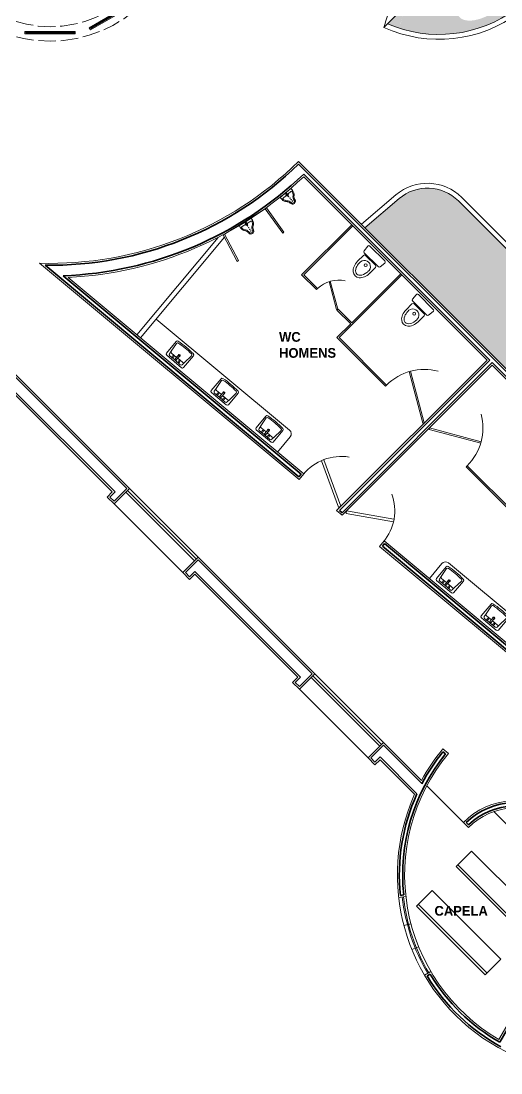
# Model space of a CAD drawing. Header units: millimetres. Extents: x 204 to 540, y 123 to 306.
# Drawn here: x 239.19 to 249.08, y 123.8 to 145.47 of the extents above; entities that cross this region are included whole.
import ezdxf

# ---------------------------------------------------------------- set-up
doc = ezdxf.new("R2010")
doc.units = ezdxf.units.MM
doc.header["$LTSCALE"] = 0.03
doc.linetypes.add('ACAD_ISO02W100', pattern=[15, 12, -3])
for name, color, linetype, lineweight in [('Banquetas', 253, 'Continuous', 0), ('Muebles', 200, 'Continuous', 0), ('mueblessanitarios', 122, 'Continuous', 0), ('Muro carga', 150, 'Continuous', 35), ('Muros', 254, 'Continuous', 0), ('murosdivisorios', 1, 'Continuous', 0), ('Proyeccion Trabes', 7, 'ACAD_ISO02W100', 0), ('Puertas', 22, 'Continuous', 0), ('Ventanas', 121, 'Continuous', 0), ('Áreas verdes', 72, 'Continuous', 0)]:
    doc.layers.add(name, color=color, linetype=linetype, lineweight=lineweight)
doc.styles.get("Standard").update_dxf_attribs({"font": ''})
doc.styles.get('Standard').set_extended_font_data('Copperplate Gothic Bold', bold=True)
pattern_1 = [(50, (0.99555, -2.28306), (0.36436934, -0.03187817), [0.0381, -0.4191]), (355, (0.99555, -2.28306), (-0.07048565, 0.3821133), [0.03048, -0.33528]), (100.451, (1.0259, -2.2857), (0.293885, 0.35023338), [0.03238, -0.35618]), (46.1842, (0.99555, -2.18146), (0.5421581, -0.08408466), [0.05715, -0.62865]), (96.6356, (1.0407, -2.18847), (0.4748085, 0.4948511), [0.04857, -0.53427]), (351.184, (0.99555, -2.18146), (0.4748092, 0.4948502), [0.04572, -0.50292]), (21, (1.04635, -2.20686), (0.30322976, -0.20453104), [0.0381, -0.4191]), (326, (1.04635, -2.20686), (0.12360406, 0.36837593), [0.03048, -0.33528]), (71.4514, (1.0716, -2.2239), (0.426833, 0.1638457), [0.03238, -0.35618]), (37.5, (0.99555, -2.28306), (0.006177207, 0.16911008), [0, -0.331216, 0, -0.34036, 0, -0.33655]), (7.5, (0.99555, -2.28306), (0.13363933, 0.20036115), [0, -0.194056, 0, -0.323596, 0, -0.12827]), (327.5, (0.88226, -2.28306), (0.27118119, -0.01145749), [0, -0.127, 0, -0.39624, 0, -0.52578]), (317.5, (0.83146, -2.28306), (0.29625836, 0.05085298), [0, -0.1651, 0, -0.263144, 0, -0.37338])]

# ---------------------------------------------------------------- blocks, each defined once
blk = doc.blocks.new('A$C66C075E8')
at = {"layer": 'mueblessanitarios'}
for p, q in [((0.346, 0.652), (0.652, 0.346)), ((0.09, 0.338), (0.212, 0.46)), ((0.301, 0.649), (0.226, 0.555)), ((0.515, 0.228), (0.228, 0.515)), ((0.46, 0.255), (0.255, 0.46)), ((0.262, 0.453), (0.276, 0.467)), ((0.453, 0.262), (0.467, 0.276)), ((0.649, 0.301), (0.555, 0.226)), ((0.338, 0.09), (0.46, 0.212))]:
    blk.add_line(p, q, dxfattribs=at)
blk.add_circle((0.258, 0.258), 0.03, dxfattribs=at)
for centre, radius, start, end in [((0.325, 0.631), 0.03, 45, 141.3402), ((0.234, 0.439), 0.03, 45, 135), ((0.249, 0.536), 0.03, 141.3402, 225), ((0.229, 0.229), 0.127, 305.2219, 144.7781), ((0.439, 0.234), 0.03, 315, 45), ((0.536, 0.249), 0.03, 225, 308.6598), ((0.631, 0.325), 0.03, 308.6598, 45)]:
    blk.add_arc(centre, radius, start, end, dxfattribs=at)
blk.add_ellipse((0.214, 0.214), major_axis=(-0.175, -0.175), ratio=0.707131, start_param=4.712389, end_param=7.853982, dxfattribs=at)
blk.add_open_spline([(0.126, 0.303), (0.098, 0.275), (0.077, 0.242), (0.045, 0.162), (0.047, 0.118), (0.077, 0.065), (0.103, 0.05), (0.185, 0.05), (0.239, 0.071), (0.29, 0.114), (0.296, 0.12), (0.303, 0.126)], degree=3, knots=[4.712389, 4.712389, 4.712389, 4.712389, 5.260928, 5.260928, 6.083572, 6.083572, 6.906217, 6.906217, 7.728861, 7.728861, 7.853982, 7.853982, 7.853982, 7.853982], dxfattribs=at)
blk = doc.blocks.new('A$C2AF25908')
at = {"layer": 'mueblessanitarios'}
for p, q in [((0.03, 0.46), (0.343, 0.46)), ((0, 0.03), (0, 0.43)), ((0.03, 0.23), (0.03, 0.372)), ((0.03, 0.088), (0.03, 0.23)), ((0.053, 0.245), (0.157, 0.245)), ((0.057, 0.402), (0.124, 0.409)), ((0.097, 0.245), (0.097, 0.379)), ((0.124, 0.409), (0.318, 0.43)), ((0.157, 0.215), (0.157, 0.245)), ((0.053, 0.215), (0.157, 0.215)), ((0.124, 0.051), (0.057, 0.058)), ((0.097, 0.081), (0.097, 0.215)), ((0.318, 0.03), (0.124, 0.051)), ((0.343, 0), (0.03, 0))]:
    blk.add_line(p, q, dxfattribs=at)
for centre in [(0.063, 0.31), (0.063, 0.15)]:
    blk.add_circle(centre, 0.0175, dxfattribs=at)
for centre, radius, start, end in [((0.03, 0.43), 0.03, 90, 180), ((0.343, 0.43), 0.03, 6.5971, 90), ((-1.386, 0.23), 1.771, 353.4029, 6.5971), ((0.06, 0.372), 0.03, 96.1506, 180), ((0.055, 0.23), 0.0151, 83.6903, 276.3097), ((0.127, 0.379), 0.03, 96.1506, 180), ((0.157, 0.23), 0.0225, 221.8103, 138.1897), ((0.318, 0.4), 0.03, 4.9379, 90), ((-1.65, 0.23), 2.005, 355.0621, 4.9379), ((0.03, 0.03), 0.03, 180, 270), ((0.06, 0.088), 0.03, 180, 263.8494), ((0.127, 0.081), 0.03, 180, 263.8494), ((0.318, 0.06), 0.03, 270, 355.0621), ((0.343, 0.03), 0.03, 270, 353.4029)]:
    blk.add_arc(centre, radius, start, end, dxfattribs=at)
blk = doc.blocks.new('A$C433D01FC')
for p, q in [((0, 0.29), (0, 0)), ((0, 0.29), (0.05, 0.29)), ((0.05, 0.25), (0.05, 0.04)), ((0, 0), (0.05, 0))]:
    blk.add_line(p, q)
for centre, radius in [((0.03, 0.145), 0.015), ((0.03, 0.145), 0.01), ((0.065, 0.16), 0.005), ((0.065, 0.13), 0.005), ((0.081, 0.145), 0.005), ((0.101, 0.145), 0.005), ((0.141, 0.145), 0.005), ((0.181, 0.145), 0.005), ((0.222, 0.145), 0.005)]:
    blk.add_circle(centre, radius)
for centre, radius, start, end in [((0.05, 0.145), 0.145, 39.7441, 90), ((0.09, 0.244), 0.0404, 91.8731, 171.9933), ((0.05, 0.145), 0.125, 39.7441, 86.0832), ((0.237, 0.306), 0.122, 222.2463, 264.1501), ((0.237, 0.307), 0.103, 222.3305, 262.7133), ((0.05, 0.145), 0.145, 270, 320.2559), ((0.09, 0.046), 0.0404, 188.0067, 268.1269), ((0.05, 0.145), 0.125, 273.9168, 320.2559), ((0.237, -0.016), 0.122, 95.8499, 137.7537), ((0.237, -0.017), 0.103, 97.2867, 137.6695), ((0.224, 0.145), 0.06, 270, 90), ((0.224, 0.145), 0.04, 270, 90)]:
    blk.add_arc(centre, radius, start, end)

msp = doc.modelspace()

# ---------------------------------------------------------------- hatches: boundary and pattern name
at = {"layer": 'Áreas verdes', "ltscale": 0.05}
h = msp.add_hatch(dxfattribs=at)
h.set_pattern_fill('AR-CONC,_O', color=256, scale=0.002)
h.set_pattern_definition(pattern_1)
edge = h.paths.add_edge_path()
edge.add_line((254.475, 152.24), (253.671, 152.346))
edge.add_line((253.671, 152.346), (253.098, 151.773))
edge.add_line((253.098, 151.773), (253.004, 151.785))
edge.add_line((253.004, 151.785), (252.969, 151.75))
edge.add_line((252.969, 151.75), (253.743, 151.647))
edge.add_line((253.743, 151.647), (253.734, 151.578))
edge.add_line((253.734, 151.578), (252.906, 151.687))
edge.add_line((252.906, 151.687), (252.297, 151.078))
edge.add_line((252.297, 151.078), (253.081, 150.975))
edge.add_line((253.081, 150.975), (253.061, 150.826))
edge.add_line((253.061, 150.826), (252.257, 150.932))
edge.add_line((252.257, 150.932), (251.684, 150.359))
edge.add_line((251.684, 150.359), (252.374, 150.268))
edge.add_line((252.374, 150.268), (252.358, 150.149))
edge.add_arc((252.607, 149.576), 0.625, -74.1773, 113.4287, ccw=False)
edge.add_ellipse((251.856, 148.914), major_axis=(-0.75, -0.663), ratio=0.823419, start_angle=449.5322, end_angle=496.8934, ccw=False)
edge.add_line((252.396, 148.29), (255.547, 150.988))
edge.add_line((255.547, 150.988), (254.475, 152.24))
h.paths.add_polyline_path([(253.995, 151.381), (253.999, 151.357), (254.013, 151.339), (254.022, 151.308), (254.02, 151.287), (254.027, 151.268), (254.034, 151.262), (254.077, 151.257), (254.034, 151.244), (254.031, 151.233), (254.045, 151.228), (254.091, 151.237), (254.113, 151.217), (254.202, 151.206), (254.22, 151.22), (254.227, 151.209), (254.259, 151.192), (254.277, 151.178), (254.284, 151.136), (254.334, 151.178), (254.324, 151.128), (254.331, 151.114), (254.359, 151.111), (254.399, 151.069), (254.431, 151.047), (254.438, 151), (254.466, 150.964), (254.484, 150.902), (254.481, 150.86), (254.495, 150.821), (254.509, 150.81), (254.595, 150.799), (254.509, 150.774), (254.484, 150.682), (254.481, 150.643), (254.449, 150.601), (254.413, 150.568), (254.406, 150.54), (254.431, 150.504), (254.466, 150.468), (254.42, 150.487), (254.356, 150.493), (254.327, 150.47), (254.306, 150.426), (254.27, 150.426), (254.241, 150.417), (254.22, 150.387), (254.166, 150.373), (254.12, 150.384), (254.07, 150.367), (254.052, 150.334), (254.031, 150.37), (254.016, 150.373), (253.978, 150.362), (253.958, 150.288), (253.955, 150.257), (253.929, 150.224), (253.9, 150.197), (253.895, 150.174), (253.915, 150.145), (253.943, 150.117), (253.906, 150.132), (253.855, 150.137), (253.832, 150.119), (253.815, 150.083), (253.786, 150.083), (253.763, 150.076), (253.746, 150.052), (253.703, 150.041), (253.666, 150.05), (253.626, 150.036), (253.612, 150.01), (253.595, 150.039), (253.56, 150.045), (253.526, 150.041), (253.503, 150.063), (253.466, 150.083), (253.429, 150.061), (253.412, 150.027), (253.412, 150.076), (253.406, 150.117), (253.38, 150.139), (253.357, 150.139), (253.332, 150.168), (253.329, 150.21), (253.303, 150.252), (253.306, 150.281), (253.289, 150.308), (253.303, 150.337), (253.237, 150.355), (253.289, 150.364), (253.295, 150.395), (253.277, 150.435), (253.269, 150.466), (253.329, 150.54), (253.346, 150.567), (253.335, 150.589), (253.349, 150.634), (253.377, 150.631), (253.397, 150.638), (253.437, 150.676), (253.463, 150.698), (253.529, 150.703), (253.546, 150.723), (253.546, 150.779), (253.543, 150.819), (253.56, 150.774), (253.58, 150.734), (253.606, 150.725), (253.643, 150.732), (253.655, 150.721), (253.666, 150.743), (253.584, 150.766), (253.648, 150.777), (253.656, 150.816), (253.634, 150.866), (253.623, 150.905), (253.698, 150.997), (253.72, 151.03), (253.703, 151.063), (253.692, 151.056), (253.681, 151.035), (253.681, 151.066), (253.677, 151.091), (253.661, 151.105), (253.647, 151.105), (253.631, 151.123), (253.629, 151.15), (253.613, 151.176), (253.615, 151.194), (253.604, 151.211), (253.613, 151.229), (253.572, 151.24), (253.604, 151.246), (253.608, 151.265), (253.597, 151.29), (253.592, 151.31), (253.629, 151.356), (253.64, 151.372), (253.633, 151.386), (253.642, 151.414), (253.659, 151.413), (253.672, 151.417), (253.697, 151.441), (253.713, 151.455), (253.754, 151.457), (253.765, 151.47), (253.765, 151.505), (253.763, 151.53), (253.774, 151.502), (253.786, 151.477), (253.802, 151.471), (253.826, 151.476), (253.836, 151.466), (253.881, 151.46), (253.89, 151.467), (253.893, 151.462), (253.918, 151.449), (253.922, 151.425), (253.947, 151.446), (253.942, 151.421), (253.945, 151.414), (253.959, 151.413), (253.979, 151.392)], flags=16)
h.paths.add_polyline_path([(253.815, 151.257), (253.815, 151.248), (253.809, 151.253)], flags=0)
h.paths.add_polyline_path([(254.07, 150.799), (254.07, 150.782), (254.059, 150.791)], flags=0)
h.paths.add_polyline_path([(253.626, 150.382), (253.626, 150.368), (253.617, 150.375)], flags=0)
edge = h.paths.add_edge_path()
edge.add_ellipse((251.856, 148.914), major_axis=(-0.75, -0.663), ratio=0.823419, start_angle=390.4511, end_angle=448.3049, ccw=False)
edge.add_arc((251.106, 148.251), 0.44, 267.4861, 329.7401, ccw=False)
edge.add_ellipse((250.334, 147.436), major_axis=(-0.772, -0.815), ratio=0.36167, start_angle=407.2679, end_angle=494.743, ccw=False)
edge.add_arc((249.562, 146.622), 0.468, -99.5829, 6.9664, ccw=False)
edge.add_ellipse((248.888, 146.089), major_axis=(-0.674, -0.532), ratio=0.455109, start_angle=233.4255, end_angle=486.5745, ccw=False)
edge.add_arc((249.562, 146.622), 0.468, 86.1135, 176.1658, ccw=False)
edge.add_ellipse((250.334, 147.436), major_axis=(-0.772, -0.815), ratio=0.36167, start_angle=225.257, end_angle=312.7321, ccw=False)
edge.add_arc((251.106, 148.251), 0.44, 113.1585, 185.5937, ccw=False)
edge.add_ellipse((251.856, 148.914), major_axis=(-0.75, -0.663), ratio=0.823419, start_angle=326.2466, end_angle=329.5489, ccw=False)
edge.add_line((250.929, 148.706), (250.136, 148.811))
edge.add_line((250.136, 148.811), (249.562, 148.237))
edge.add_line((249.562, 148.237), (250.253, 148.146))
edge.add_line((250.253, 148.146), (250.233, 147.997))
edge.add_line((250.233, 147.997), (249.429, 148.104))
edge.add_line((249.429, 148.104), (248.855, 147.53))
edge.add_line((248.855, 147.53), (249.545, 147.439))
edge.add_line((249.545, 147.439), (249.526, 147.29))
edge.add_line((249.526, 147.29), (248.722, 147.397))
edge.add_line((248.722, 147.397), (248.148, 146.823))
edge.add_line((248.148, 146.823), (248.838, 146.732))
edge.add_line((248.838, 146.732), (248.819, 146.583))
edge.add_line((248.819, 146.583), (248.015, 146.69))
edge.add_line((248.015, 146.69), (247.441, 146.116))
edge.add_line((247.441, 146.116), (248.131, 146.025))
edge.add_line((248.131, 146.025), (248.112, 145.876))
edge.add_line((248.112, 145.876), (247.308, 145.982))
edge.add_line((247.308, 145.982), (247.117, 145.792))
edge.add_arc((239.79, 147.764), 7.587, 341.2273, 344.9343, ccw=False)
edge.add_arc((247.8, 147.855), 2.664, 251.9416, 306.5792)
edge.add_line((249.387, 145.716), (252.38, 148.277))
edge = h.paths.add_edge_path()
edge.add_ellipse((251.856, 148.914), major_axis=(-0.75, -0.663), ratio=0.823419, start_angle=275.481, end_angle=316.6195, ccw=False)
edge.add_line((251.242, 149.465), (250.843, 149.518))
edge.add_line((250.843, 149.518), (250.27, 148.945))
edge.add_line((250.27, 148.945), (250.936, 148.856))
edge = h.paths.add_edge_path()
edge.add_line((252.308, 150.125), (251.55, 150.225))
edge.add_line((251.55, 150.225), (250.977, 149.652))
edge.add_line((250.977, 149.652), (251.391, 149.597))
edge.add_ellipse((251.856, 148.914), major_axis=(-0.75, -0.663), ratio=0.823419, start_angle=223.1066, end_angle=264.0485, ccw=False)
edge.add_arc((252.607, 149.576), 0.625, 118.559, 157.0759, ccw=False)
h.paths.add_polyline_path([(247.117, 145.792), (246.897, 145.572, -0.007053), (246.833, 145.373, 0.014081), (246.974, 145.322, 0.016176)])
h.paths.add_polyline_path([(246.897, 145.572), (246.737, 145.412, 0.009701), (246.833, 145.373, 0.007053)])
h = msp.add_hatch(dxfattribs=at)
h.set_pattern_fill('AR-CONC,_O', color=256, scale=0.002)
h.set_pattern_definition(pattern_1)
h.paths.add_polyline_path([(248.199, 141.763, 0.391688), (246.977, 141.81), (246.276, 141.21), (251.406, 136.08), (252.644, 137.318)])

# ---------------------------------------------------------------- linework, layer by layer
at = {"layer": 'Banquetas'}
for p, q in [((246.205, 141.281), (246.912, 141.886)), ((246.27, 141.205), (246.977, 141.81)), ((248.199, 141.763), (252.644, 137.318)), ((248.269, 141.833), (254.199, 135.904)), ((241.978, 139.329), (244.722, 137.042)), ((247.998, 134.307), (250.394, 132.31)), ((248.928, 129.186), (250.697, 127.417))]:
    msp.add_line(p, q, dxfattribs=at)
at = {"layer": 'Banquetas', "ltscale": 0.05}
for p, q in [((244.735, 136.901), (244.477, 136.591)), ((247.858, 134.294), (247.602, 133.986)), ((248.301, 128.964), (247.549, 129.716))]:
    msp.add_line(p, q, dxfattribs=at)
at = {"layer": 'Banquetas'}
for centre, radius, start, end in [((247.8, 147.855), 2.764, 245.6776, 306.6518), ((247.8, 147.855), 2.664, 246.4915, 306.5792), ((247.562, 141.126), 1, 45, 130.5588), ((247.562, 141.126), 0.9, 45, 130.5588), ((247.934, 134.23), 0.1, 50.1944, 140.1944)]:
    msp.add_arc(centre, radius, start, end, dxfattribs=at)
at = {"layer": 'Banquetas', "ltscale": 0.05}
msp.add_arc((244.658, 136.965), 0.1, 320.1944, 50.1944, dxfattribs=at)
at = {"layer": 'Muebles'}
for p, q in [((248.151, 128.054), (248.469, 128.372)), ((249.884, 126.958), (248.469, 128.372)), ((249.565, 126.64), (248.151, 128.054)), ((249.601, 126.675), (248.187, 128.089)), ((247.338, 127.241), (247.656, 127.559)), ((249.07, 126.145), (247.656, 127.559)), ((248.752, 125.827), (247.338, 127.241)), ((248.788, 125.862), (247.373, 127.276)), ((248.752, 125.827), (249.07, 126.145))]:
    msp.add_line(p, q, dxfattribs=at)
at = {"layer": 'Muro carga'}
for p, q in [((244.909, 142.521), (252.834, 134.595)), ((245.014, 142.317), (248.846, 138.485)), ((239.689, 140.437), (244.916, 136.081)), ((240.057, 140.221), (244.961, 136.135)), ((245.749, 135.387), (248.846, 138.485)), ((245.803, 135.342), (248.896, 138.435)), ((248.896, 138.435), (252.735, 134.595)), ((241.369, 135.841), (239.021, 138.188)), ((241.128, 135.77), (238.95, 137.948)), ((244.916, 136.081), (244.961, 136.135)), ((241.107, 135.579), (241.369, 135.841)), ((241.022, 135.664), (241.128, 135.77)), ((241.022, 135.664), (241.107, 135.579)), ((245.749, 135.387), (245.803, 135.342)), ((246.633, 134.65), (246.678, 134.704)), ((246.633, 134.65), (252.36, 129.878)), ((246.678, 134.704), (250.041, 131.901)), ((242.578, 134.108), (242.839, 134.37)), ((245.187, 132.022), (242.839, 134.37)), ((242.578, 134.108), (242.663, 134.023)), ((242.663, 134.023), (242.769, 134.129)), ((244.947, 131.952), (242.769, 134.129)), ((244.841, 131.845), (244.947, 131.952)), ((244.925, 131.761), (245.187, 132.022)), ((244.841, 131.845), (244.925, 131.761)), ((246.396, 130.29), (246.658, 130.551)), ((247.448, 129.761), (246.658, 130.551)), ((247.851, 130.444), (247.852, 130.444)), ((246.396, 130.29), (246.481, 130.205)), ((246.481, 130.205), (246.587, 130.311)), ((247.346, 129.552), (246.587, 130.311)), ((247.882, 130.418), (247.936, 130.374)), ((248.408, 128.914), (248.358, 128.964)), ((247.073, 127.469), (247.004, 127.461)), ((250.625, 127.163), (249.05, 124.435)), ((247.618, 125.837), (247.557, 125.802))]:
    msp.add_line(p, q, dxfattribs=at)
for centre, radius, start, end in [((239.79, 147.764), 7.327, 269.204, 314.3129), ((239.79, 147.764), 7.547, 272.0254, 313.8014), ((251.017, 127.878), 3.965, 140.988, 185.9202), ((251.017, 127.878), 4.035, 140.978, 152.1843), ((251.017, 127.878), 4.035, 155.4855, 185.9302), ((249.389, 127.877), 1.497, 330, 133.4693), ((249.389, 127.877), 1.427, 330, 133.3942), ((251.017, 127.878), 4.035, 210.9617, 241.241), ((251.017, 127.878), 3.965, 210.9717, 240.2513)]:
    msp.add_arc(centre, radius, start, end, dxfattribs=at)
at = {"layer": 'Muros'}
for p, q in [((240.597, 145.328), (241.497, 145.848)), ((240.622, 145.284), (241.522, 145.804)), ((247.308, 145.982), (246.661, 145.336)), ((239.27, 145.201), (239.27, 145.251)), ((239.27, 145.251), (240.31, 145.251)), ((239.27, 145.201), (240.31, 145.201)), ((240.31, 145.251), (240.31, 145.201)), ((240.622, 145.284), (240.597, 145.328)), ((244.909, 142.577), (252.891, 134.595)), ((247.439, 129.827), (234.943, 142.322)), ((245.014, 142.261), (248.79, 138.485)), ((243.381, 141.08), (244.219, 141.603)), ((239.575, 140.48), (244.918, 136.027)), ((240.162, 140.186), (245.014, 136.142)), ((245.69, 135.384), (248.79, 138.485)), ((245.805, 135.288), (248.896, 138.378)), ((248.896, 138.378), (252.679, 134.595)), ((241.072, 135.77), (238.95, 137.891)), ((244.918, 136.027), (245.014, 136.142)), ((241.107, 135.522), (241.425, 135.841)), ((240.966, 135.664), (241.072, 135.77)), ((240.966, 135.664), (241.107, 135.522)), ((242.521, 134.108), (241.107, 135.522)), ((245.69, 135.384), (245.805, 135.288)), ((246.577, 134.645), (246.673, 134.76)), ((246.673, 134.76), (250.039, 131.955)), ((246.577, 134.645), (252.362, 129.824)), ((242.521, 134.108), (242.839, 134.426)), ((242.521, 134.108), (242.663, 133.967)), ((242.663, 133.967), (242.769, 134.073)), ((244.89, 131.952), (242.769, 134.073)), ((244.784, 131.845), (244.89, 131.952)), ((244.925, 131.704), (245.244, 132.022)), ((244.784, 131.845), (244.925, 131.704)), ((246.34, 130.29), (244.925, 131.704)), ((246.34, 130.29), (246.658, 130.608)), ((247.877, 130.475), (247.993, 130.379)), ((246.34, 130.29), (246.481, 130.148)), ((246.481, 130.148), (246.587, 130.254)), ((247.298, 129.543), (246.587, 130.254)), ((248.408, 128.858), (248.301, 128.964)), ((247.117, 127.434), (246.968, 127.417)), ((250.59, 127.183), (249.035, 124.49)), ((247.222, 126.876), (247.077, 126.837)), ((247.381, 126.401), (247.242, 126.345)), ((247.632, 125.892), (247.502, 125.816))]:
    msp.add_line(p, q, dxfattribs=at)
for centre, radius, start, end in [((239.79, 147.764), 7.287, 340.5412, 343.153), ((239.79, 147.764), 7.287, 268.3074, 314.6236), ((239.79, 147.764), 7.587, 272.8099, 313.5056), ((251.017, 127.878), 4.075, 140.41, 151.4233), ((251.017, 127.878), 3.925, 140.41, 239.6699), ((251.017, 127.878), 4.075, 155.8762, 315), ((249.389, 127.877), 1.537, 330, 135), ((249.389, 127.877), 1.387, 330, 135)]:
    msp.add_arc(centre, radius, start, end, dxfattribs=at)
at = {"layer": 'murosdivisorios', "ltscale": 0.05}
for p, q in [((244.583, 141.101), (244.219, 141.603)), ((244.606, 141.12), (244.244, 141.621)), ((243.646, 140.517), (243.355, 141.066)), ((243.671, 140.534), (243.381, 141.081)), ((244.606, 141.12), (244.583, 141.101)), ((243.249, 141.011), (241.578, 139.006)), ((243.382, 141.014), (241.655, 138.942)), ((243.671, 140.534), (243.645, 140.518)), ((245.699, 139.513), (245.981, 139.231)), ((247.184, 138.247), (247.468, 137.184)), ((247.213, 138.254), (247.497, 137.192)), ((246.719, 137.97), (246.698, 137.949)), ((247.468, 137.184), (247.497, 137.192)), ((247.596, 137.057), (247.603, 137.086)), ((248.658, 136.772), (247.596, 137.057)), ((248.666, 136.801), (247.603, 137.086)), ((248.381, 136.308), (248.36, 136.287))]:
    msp.add_line(p, q, dxfattribs=at)
at = {"layer": 'murosdivisorios'}
for p, q in [((246.002, 141.272), (244.971, 140.241)), ((246.024, 141.251), (245.014, 140.241)), ((245.278, 139.935), (244.971, 140.241)), ((245.299, 139.956), (245.014, 140.241)), ((247.033, 140.241), (245.741, 138.948)), ((247.012, 140.262), (246.002, 139.252)), ((245.299, 139.956), (245.278, 139.935)), ((245.537, 140.102), (245.691, 139.527)), ((245.56, 140.111), (245.715, 139.533)), ((245.72, 139.535), (245.691, 139.527)), ((245.699, 139.513), (245.72, 139.535)), ((246.002, 139.252), (245.72, 139.535)), ((245.981, 139.231), (245.698, 138.948)), ((246.698, 137.949), (245.698, 138.948)), ((246.719, 137.97), (245.741, 138.948)), ((248.36, 136.287), (249.36, 135.287)), ((248.381, 136.308), (249.36, 135.33))]:
    msp.add_line(p, q, dxfattribs=at)
msp.add_arc((245.723, 139.532), 0.6, 75.8881, 135, dxfattribs=at)
at = {"layer": 'murosdivisorios', "ltscale": 0.05}
for centre, start, end in [((247.497, 137.192), 75, 135), ((247.603, 137.086), 315, 15)]:
    msp.add_arc(centre, 1.1, start, end, dxfattribs=at)
at = {"layer": 'Proyeccion Trabes'}
for radius in [2.713, 2.413]:
    msp.add_circle((239.79, 147.764), radius, dxfattribs=at)
at = {"layer": 'Puertas'}
for p, q in [((245.379, 136.413), (245.731, 135.456)), ((245.425, 136.432), (245.778, 135.473)), ((245.731, 135.456), (245.778, 135.473)), ((245.897, 135.38), (245.888, 135.325)), ((246.863, 135.156), (245.888, 135.325)), ((246.871, 135.211), (245.897, 135.38))]:
    msp.add_line(p, q, dxfattribs=at)
for centre, radius, start, end in [((245.788, 135.483), 1.017, 80.8458, 140.1944), ((245.891, 135.38), 0.997, 320.1944, 20.1944)]:
    msp.add_arc(centre, radius, start, end, dxfattribs=at)
at = {"layer": 'Ventanas'}
for p, q in [((240.624, 145.32), (241.49, 145.82)), ((240.629, 145.312), (241.495, 145.812)), ((239.29, 145.221), (239.29, 145.231)), ((239.29, 145.231), (240.29, 145.231)), ((239.29, 145.221), (240.29, 145.221)), ((240.29, 145.231), (240.29, 145.221)), ((240.629, 145.312), (240.624, 145.32)), ((242.765, 134.352), (241.351, 135.766)), ((242.801, 134.388), (241.386, 135.802)), ((246.584, 130.534), (245.169, 131.948)), ((246.619, 130.569), (245.205, 131.983))]:
    msp.add_line(p, q, dxfattribs=at)
for radius in [4, 4, 3.975]:
    msp.add_arc((251.017, 127.878), radius, 186.4985, 210.3937, dxfattribs=at)

# ---------------------------------------------------------------- block references
at = {"layer": 'mueblessanitarios'}
for p, rotation in [((244.528, 141.835), 310.0000000000001), ((243.684, 141.254), 301.9999999999996)]:
    msp.add_blockref('A$C433D01FC', p, dxfattribs=dict(at, rotation=rotation))
at = {"layer": 'mueblessanitarios', "ltscale": 0.05}
for p in [(246.032, 140.181), (247.031, 139.182)]:
    msp.add_blockref('A$C66C075E8', p, dxfattribs=at)
at = {"layer": 'mueblessanitarios', "ltscale": 0.05, "rotation": 49.9999999999999}
for p in [(242.521, 138.309), (243.443, 137.541), (244.365, 136.772), (248.081, 133.67), (249.003, 132.902)]:
    msp.add_blockref('A$C2AF25908', p, dxfattribs=at)

# ---------------------------------------------------------------- texts
for s, p in [('WC', (244.506, 138.862)), ('HOMENS', (244.506, 138.532)), ('CAPELA', (247.706, 127.042))]:
    msp.add_text(s, height=0.2).set_placement(p)

doc.saveas('drawing.dxf')
